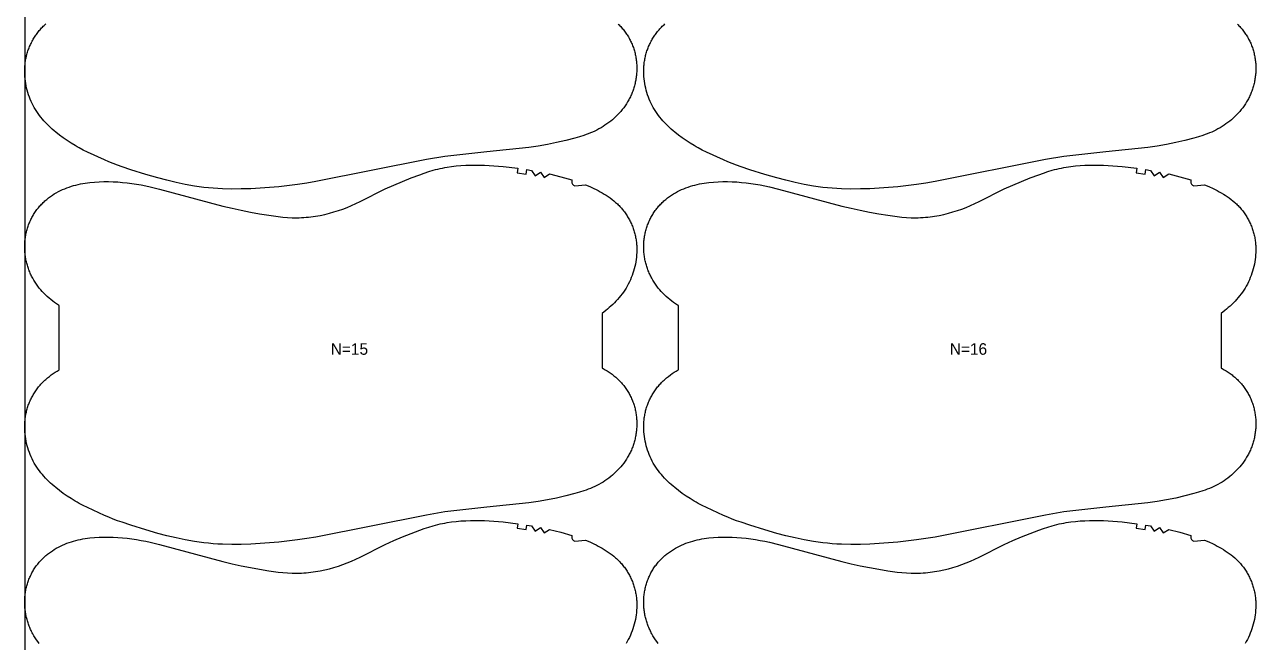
# Model space of a CAD drawing. Header units: inches. Extents: x 0 to 1874, y 0 to 1092.
# Drawn here: x 0 to 535, y 268 to 535 of the extents above; entities that cross this region are included whole.
import ezdxf

# ---------------------------------------------------------------- set-up
doc = ezdxf.new("R2010")
doc.units = ezdxf.units.IN

msp = doc.modelspace()

# ---------------------------------------------------------------- linework, layer by layer
at = {"layer": '1'}
for points in [[(0, 0), (1873.6998, 0), (1873.6998, 1091.8845), (0, 1091.8845), (0, 0)], [(238.2571, 465.4172), (242.8323, 465.8646), (244.7064, 465.0794), (246.5533, 464.2323), (247.4652, 463.7841), (248.3686, 463.3186), (249.263, 462.8352), (250.1478, 462.3334), (251.0221, 461.8125), (251.8843, 461.2714), (252.7323, 460.7089), (253.5641, 460.1239), (254.3776, 459.5152), (255.1709, 458.8816), (255.9419, 458.2221), (256.3184, 457.8822), (256.6886, 457.5353), (257.0523, 457.1815), (257.4093, 456.8207), (257.7594, 456.4531), (258.1027, 456.0789), (258.439, 455.6982), (258.7681, 455.3113), (259.09, 454.9181), (259.4046, 454.519), (259.7117, 454.114), (260.0113, 453.7033), (260.3032, 453.287), (260.5873, 452.8654), (260.8635, 452.4385), (261.1318, 452.0066), (261.392, 451.5697), (261.6439, 451.128), (261.8875, 450.6817), (262.1228, 450.231), (262.3496, 449.776), (262.5678, 449.3168), (262.7775, 448.8537), (262.9784, 448.3868), (263.1706, 447.9162), (263.354, 447.4422), (263.5285, 446.9649), (263.6941, 446.4845), (263.8506, 446.0011), (263.9979, 445.5149), (264.1361, 445.0261), (264.2651, 444.5348), (264.3847, 444.0412), (264.4949, 443.5455), (264.5957, 443.0478), (264.6871, 442.5483), (264.7691, 442.0472), (264.8419, 441.5446), (264.9055, 441.0407), (264.96, 440.5357), (265.0055, 440.0297), (265.042, 439.5229), (265.0884, 438.5076), (265.0998, 437.4911), (265.0768, 436.4747), (265.0199, 435.4598), (264.9297, 434.4476), (264.8068, 433.439), (264.6517, 432.435), (264.4647, 431.4362), (264.2466, 430.4437), (263.9976, 429.4581), (263.7184, 428.4804), (263.4095, 427.5113), (263.0712, 426.5519), (262.7037, 425.6032), (262.307, 424.6665), (261.8811, 423.7432), (261.426, 422.8344), (260.9417, 421.9414), (260.4283, 421.0655), (259.8858, 420.208), (259.3144, 419.3697), (258.7158, 418.5506), (258.0917, 417.7501), (257.444, 416.9677), (256.7746, 416.203), (256.0852, 415.4555), (255.3777, 414.7246), (254.6539, 414.0099), (253.9155, 413.3109), (253.1635, 412.6272), (252.3984, 411.9581), (251.6212, 411.3033), (250.0998, 410.0878), (250.0998, 386.3795), (250.5064, 386.1734), (251.3975, 385.6844), (252.2719, 385.1657), (253.1282, 384.6176), (253.5491, 384.3326), (253.965, 384.0402), (254.3755, 383.7407), (254.7806, 383.4339), (255.1801, 383.1198), (255.5738, 382.7986), (255.9614, 382.4703), (256.3429, 382.1348), (256.718, 381.7922), (257.0866, 381.4426), (257.4484, 381.0859), (257.8033, 380.7223), (258.1512, 380.3519), (258.492, 379.9749), (258.8255, 379.5914), (259.1516, 379.2016), (259.4701, 378.8055), (259.7808, 378.4035), (260.0838, 377.9955), (260.3787, 377.5817), (260.6656, 377.1623), (260.9442, 376.7374), (261.2143, 376.3071), (261.476, 375.8716), (261.729, 375.4311), (261.9731, 374.9857), (262.2084, 374.5355), (262.4346, 374.0807), (262.6519, 373.6215), (262.8601, 373.1581), (263.0592, 372.6907), (263.2492, 372.2194), (263.4301, 371.7446), (263.6018, 371.2663), (263.7643, 370.7848), (263.9176, 370.3003), (264.0616, 369.8129), (264.1963, 369.3229), (264.3217, 368.8304), (264.4377, 368.3356), (264.5443, 367.8388), (264.6416, 367.3401), (264.7293, 366.8397), (264.8077, 366.3377), (264.8767, 365.8345), (264.9363, 365.33), (264.9866, 364.8245), (265.0277, 364.3181), (265.0595, 363.811), (265.0821, 363.3034), (265.0955, 362.7954), (265.0998, 362.2872), (265.095, 361.779), (265.0811, 361.2709), (265.0582, 360.7631), (265.0263, 360.2557), (264.9855, 359.7489), (264.9357, 359.243), (264.8771, 358.7379), (264.8096, 358.234), (264.7332, 357.7313), (264.6479, 357.2302), (264.5538, 356.7306), (264.4509, 356.2328), (264.3391, 355.737), (264.2185, 355.2433), (264.0891, 354.7519), (263.9509, 354.263), (263.8039, 353.7767), (263.6481, 353.2933), (263.4835, 352.8128), (263.3101, 352.3355), (263.128, 351.8615), (262.9371, 351.3909), (262.7375, 350.9241), (262.5294, 350.4609), (262.3127, 350.0017), (262.0878, 349.5464), (261.8547, 349.0951), (261.6136, 348.6479), (261.1079, 347.7665), (260.572, 346.9027), (260.0069, 346.0573), (259.4139, 345.2312), (258.7941, 344.4251), (258.1487, 343.6396), (257.4785, 342.8755), (256.7843, 342.1333), (256.0669, 341.4135), (255.3272, 340.7168), (254.566, 340.0436), (253.784, 339.3947), (252.9821, 338.7704), (252.1612, 338.1714), (251.3221, 337.5978), (250.4661, 337.0498), (249.5941, 336.5274), (248.7071, 336.0308), (247.8063, 335.5601), (246.8927, 335.1154), (245.9672, 334.6968), (245.0311, 334.3041), (244.0854, 333.9351), (243.1312, 333.5875), (242.1698, 333.2589), (240.2298, 332.6487), (238.2747, 332.0852), (234.3435, 331.0467), (230.3869, 330.1186), (226.4039, 329.3046), (222.3975, 328.6154), (218.3721, 328.0532), (200.1828, 326.107), (182.0039, 324.0666), (173.9798, 322.7582), (126.1457, 313.1918), (122.1333, 312.5404), (118.1089, 311.9638), (110.0365, 310.9962), (105.9877, 310.6333), (101.9321, 310.3539), (97.872, 310.1533), (93.8085, 310.0325), (89.743, 310), (85.679, 310.0871), (83.649, 310.1866), (81.6214, 310.3262), (79.5972, 310.5068), (77.5771, 310.7294), (75.5621, 310.9942), (73.5524, 311.2985), (69.5499, 312.0119), (65.5709, 312.8441), (61.6141, 313.7759), (57.6781, 314.7926), (52.448, 316.2795), (46.0015, 318.3073), (42.1496, 319.6108), (40.2383, 320.3019), (38.342, 321.0306), (36.4629, 321.8018), (34.5975, 322.6069), (27.188, 325.964), (25.3594, 326.8504), (23.5572, 327.7863), (22.6686, 328.2777), (21.789, 328.7851), (20.0562, 329.8457), (18.3583, 330.9632), (16.695, 332.1326), (15.0668, 333.3505), (13.4786, 334.6194), (12.7013, 335.2743), (11.9363, 335.9433), (11.1842, 336.6271), (10.4459, 337.326), (9.7221, 338.0407), (9.0146, 338.7716), (8.3252, 339.5191), (7.6557, 340.2839), (7.0081, 341.0662), (6.384, 341.8667), (5.7853, 342.6859), (5.214, 343.5241), (4.6715, 344.3817), (4.158, 345.2576), (3.6738, 346.1505), (3.2187, 347.0593), (2.7928, 347.9827), (2.396, 348.9193), (2.0285, 349.868), (1.6903, 350.8275), (1.3813, 351.7965), (1.1021, 352.7742), (0.8532, 353.7598), (0.635, 354.7524), (0.4481, 355.7511), (0.2929, 356.7552), (0.17, 357.7637), (0.0799, 358.7759), (0.023, 359.7908), (0, 360.8072), (0.0114, 361.8237), (0.0578, 362.839), (0.0943, 363.3458), (0.1397, 363.8518), (0.1942, 364.3568), (0.2579, 364.8607), (0.3306, 365.3633), (0.4127, 365.8644), (0.5041, 366.3639), (0.6048, 366.8616), (0.7151, 367.3573), (0.8347, 367.8509), (0.9636, 368.3422), (1.1018, 368.831), (1.2492, 369.3172), (1.4057, 369.8006), (1.5712, 370.281), (1.7457, 370.7583), (1.9291, 371.2323), (2.1214, 371.7029), (2.3223, 372.1698), (2.532, 372.6329), (2.7502, 373.0921), (2.977, 373.5471), (3.2122, 373.9979), (3.4559, 374.4441), (3.7078, 374.8858), (3.968, 375.3227), (4.2362, 375.7546), (4.5125, 376.1815), (4.7966, 376.6032), (5.0885, 377.0194), (5.3881, 377.4301), (5.6952, 377.8351), (6.0098, 378.2342), (6.3317, 378.6274), (6.6608, 379.0144), (6.9971, 379.395), (7.3403, 379.7692), (7.6905, 380.1368), (8.0475, 380.4976), (8.4111, 380.8515), (8.7813, 381.1983), (9.1579, 381.5382), (9.9289, 382.1977), (10.7222, 382.8313), (11.5357, 383.44), (12.3675, 384.025), (13.2155, 384.5875), (14.0777, 385.1286), (14.952, 385.6496), (15, 385.6768), (15, 413.5143), (14.6337, 413.7337), (13.7777, 414.2817), (12.9386, 414.8553), (12.1177, 415.4543), (11.3158, 416.0785), (10.5338, 416.7275), (9.7725, 417.4007), (9.0328, 418.0974), (8.3155, 418.8172), (7.6213, 419.5594), (6.9511, 420.3235), (6.3057, 421.1089), (5.6859, 421.9151), (5.0929, 422.7412), (4.5278, 423.5865), (3.9919, 424.4503), (3.4862, 425.3318), (3.2451, 425.779), (3.012, 426.2302), (2.7871, 426.6856), (2.5704, 427.1448), (2.3622, 427.6079), (2.1626, 428.0748), (1.9718, 428.5453), (1.7897, 429.0193), (1.6163, 429.4967), (1.4517, 429.9772), (1.2959, 430.4606), (1.1489, 430.9469), (1.0107, 431.4358), (0.8813, 431.9272), (0.7607, 432.4209), (0.6489, 432.9167), (0.546, 433.4145), (0.4519, 433.914), (0.3666, 434.4152), (0.2902, 434.9179), (0.2227, 435.4218), (0.164, 435.9268), (0.1143, 436.4328), (0.0734, 436.9396), (0.0416, 437.447), (0.0187, 437.9548), (0.0048, 438.4629), (0, 438.9711), (0.0043, 439.4793), (0.0177, 439.9873), (0.0403, 440.4949), (0.0721, 441.002), (0.1132, 441.5084), (0.1635, 442.0139), (0.2231, 442.5183), (0.2921, 443.0216), (0.3705, 443.5236), (0.4582, 444.024), (0.5554, 444.5227), (0.6621, 445.0195), (0.7781, 445.5143), (0.9035, 446.0068), (1.0382, 446.4968), (1.1822, 446.9842), (1.3355, 447.4687), (1.498, 447.9502), (1.6697, 448.4285), (1.8506, 448.9033), (2.0406, 449.3745), (2.2397, 449.8419), (2.4479, 450.3053), (2.6652, 450.7645), (2.8914, 451.2193), (3.1266, 451.6696), (3.3708, 452.115), (3.6238, 452.5555), (3.8854, 452.991), (4.1556, 453.4212), (4.4342, 453.8461), (4.721, 454.2656), (5.016, 454.6793), (5.3189, 455.0873), (5.6297, 455.4894), (5.9482, 455.8855), (6.2743, 456.2753), (6.6078, 456.6588), (6.9485, 457.0358), (7.2965, 457.4062), (7.6514, 457.7698), (8.0132, 458.1265), (8.3818, 458.4761), (8.7569, 458.8187), (9.1383, 459.1542), (9.526, 459.4825), (9.9197, 459.8037), (10.3191, 460.1177), (10.7243, 460.4245), (11.1348, 460.7241), (11.5506, 461.0164), (11.9715, 461.3015), (12.8279, 461.8496), (13.7023, 462.3683), (14.5934, 462.8573), (15.4997, 463.3166), (16.4201, 463.7465), (17.3535, 464.1475), (18.2987, 464.5199), (19.2545, 464.8644), (20.22, 465.1812), (21.194, 465.4709), (22.1754, 465.7339), (23.1631, 465.9708), (24.1564, 466.1827), (25.1547, 466.371), (26.1573, 466.5369), (27.1634, 466.6818), (28.1726, 466.8068), (30.1971, 467.0026), (32.2262, 467.1332), (34.2577, 467.2014), (36.2898, 467.2085), (38.3211, 467.1558), (40.3501, 467.0451), (42.3758, 466.8803), (44.3974, 466.6661), (46.414, 466.4068), (48.4249, 466.1062), (50.4289, 465.7642), (52.425, 465.3802), (54.4119, 464.9532), (58.359, 463.9839), (85.8508, 456.6333), (89.8023, 455.6778), (93.7703, 454.7938), (97.7548, 453.9874), (101.7536, 453.2558), (105.7653, 452.602), (109.7943, 452.0607), (111.8166, 451.8466), (113.8431, 451.6825), (115.8726, 451.5798), (116.8881, 451.555), (117.9037, 451.5498), (118.9193, 451.5652), (119.9346, 451.6013), (120.9492, 451.6576), (121.9626, 451.7338), (122.9745, 451.8295), (123.9844, 451.9444), (124.9921, 452.0782), (125.997, 452.2304), (126.9988, 452.4007), (127.9974, 452.5886), (129.9843, 453.0152), (131.9568, 453.506), (133.9138, 454.0569), (135.854, 454.6646), (137.7755, 455.3289), (139.6757, 456.0501), (141.5524, 456.8289), (143.4047, 457.6633), (145.2371, 458.5418), (156.1331, 464.0222), (159.8305, 465.7112), (163.5734, 467.2984), (167.3508, 468.799), (171.1615, 470.2156), (173.0803, 470.8897), (175.0107, 471.5281), (176.9556, 472.1162), (177.9344, 472.3869), (178.9179, 472.6396), (179.9064, 472.8728), (180.8995, 473.0867), (181.8968, 473.2819), (182.8977, 473.4589), (184.9085, 473.7605), (186.9282, 473.996), (188.9533, 474.17), (190.9821, 474.2885), (193.0135, 474.3579), (195.0461, 474.3845), (197.0789, 474.3735), (199.1109, 474.3256), (201.1416, 474.2405), (203.1702, 474.1178), (207.2195, 473.7652), (213.5677, 472.997), (213.2964, 471.0155), (217.2127, 470.4389), (217.5249, 472.4144), (219.4986, 472.091), (221.1095, 469.7769), (223.4335, 471.3726), (224.9794, 469.0165), (227.3466, 470.5443), (232.1847, 469.2868), (236.9967, 467.9325), (236.8989, 467.319), (236.9938, 466.705), (237.2721, 466.1496), (237.7071, 465.7061), (238.2571, 465.4172)], [(506.3571, 465.4172), (510.9323, 465.8646), (512.8064, 465.0794), (514.6533, 464.2323), (515.5652, 463.7841), (516.4686, 463.3186), (517.363, 462.8352), (518.2478, 462.3334), (519.1221, 461.8125), (519.9843, 461.2714), (520.8323, 460.7089), (521.6641, 460.1239), (522.4776, 459.5152), (523.2709, 458.8816), (524.0419, 458.2221), (524.4184, 457.8822), (524.7886, 457.5353), (525.1523, 457.1815), (525.5093, 456.8207), (525.8594, 456.4531), (526.2027, 456.0789), (526.539, 455.6982), (526.8681, 455.3113), (527.19, 454.9181), (527.5046, 454.519), (527.8117, 454.114), (528.1113, 453.7033), (528.4032, 453.287), (528.6873, 452.8654), (528.9635, 452.4385), (529.2318, 452.0066), (529.492, 451.5697), (529.7439, 451.128), (529.9875, 450.6817), (530.2228, 450.231), (530.4496, 449.776), (530.6678, 449.3168), (530.8775, 448.8537), (531.0784, 448.3868), (531.2706, 447.9162), (531.454, 447.4422), (531.6285, 446.9649), (531.7941, 446.4845), (531.9506, 446.0011), (532.0979, 445.5149), (532.2361, 445.0261), (532.3651, 444.5348), (532.4847, 444.0412), (532.5949, 443.5455), (532.6957, 443.0478), (532.7871, 442.5483), (532.8691, 442.0472), (532.9419, 441.5446), (533.0055, 441.0407), (533.06, 440.5357), (533.1055, 440.0297), (533.142, 439.5229), (533.1884, 438.5076), (533.1998, 437.4911), (533.1768, 436.4747), (533.1199, 435.4598), (533.0297, 434.4476), (532.9068, 433.439), (532.7517, 432.435), (532.5647, 431.4362), (532.3466, 430.4437), (532.0976, 429.4581), (531.8184, 428.4804), (531.5095, 427.5113), (531.1712, 426.5519), (530.8037, 425.6032), (530.407, 424.6665), (529.9811, 423.7432), (529.526, 422.8344), (529.0417, 421.9414), (528.5283, 421.0655), (527.9858, 420.208), (527.4144, 419.3697), (526.8158, 418.5506), (526.1917, 417.7501), (525.544, 416.9677), (524.8746, 416.203), (524.1852, 415.4555), (523.4777, 414.7246), (522.7539, 414.0099), (522.0155, 413.3109), (521.2635, 412.6272), (520.4984, 411.9581), (519.7212, 411.3033), (518.1998, 410.0878), (518.1998, 386.3795), (518.6064, 386.1734), (519.4975, 385.6844), (520.3719, 385.1657), (521.2282, 384.6176), (521.6491, 384.3326), (522.065, 384.0402), (522.4755, 383.7407), (522.8806, 383.4339), (523.2801, 383.1198), (523.6738, 382.7986), (524.0614, 382.4703), (524.4429, 382.1348), (524.818, 381.7922), (525.1866, 381.4426), (525.5484, 381.0859), (525.9033, 380.7223), (526.2512, 380.3519), (526.592, 379.9749), (526.9255, 379.5914), (527.2516, 379.2016), (527.5701, 378.8055), (527.8808, 378.4035), (528.1838, 377.9955), (528.4787, 377.5817), (528.7656, 377.1623), (529.0442, 376.7374), (529.3143, 376.3071), (529.576, 375.8716), (529.829, 375.4311), (530.0731, 374.9857), (530.3084, 374.5355), (530.5346, 374.0807), (530.7519, 373.6215), (530.9601, 373.1581), (531.1592, 372.6907), (531.3492, 372.2194), (531.5301, 371.7446), (531.7018, 371.2663), (531.8643, 370.7848), (532.0176, 370.3003), (532.1616, 369.8129), (532.2963, 369.3229), (532.4217, 368.8304), (532.5377, 368.3356), (532.6443, 367.8388), (532.7416, 367.3401), (532.8293, 366.8397), (532.9077, 366.3377), (532.9767, 365.8345), (533.0363, 365.33), (533.0866, 364.8245), (533.1277, 364.3181), (533.1595, 363.811), (533.1821, 363.3034), (533.1955, 362.7954), (533.1998, 362.2872), (533.195, 361.779), (533.1811, 361.2709), (533.1582, 360.7631), (533.1263, 360.2557), (533.0855, 359.7489), (533.0357, 359.243), (532.9771, 358.7379), (532.9096, 358.234), (532.8332, 357.7313), (532.7479, 357.2302), (532.6538, 356.7306), (532.5509, 356.2328), (532.4391, 355.737), (532.3185, 355.2433), (532.1891, 354.7519), (532.0509, 354.263), (531.9039, 353.7767), (531.7481, 353.2933), (531.5835, 352.8128), (531.4101, 352.3355), (531.228, 351.8615), (531.0371, 351.3909), (530.8375, 350.9241), (530.6294, 350.4609), (530.4127, 350.0017), (530.1878, 349.5464), (529.9547, 349.0951), (529.7136, 348.6479), (529.2079, 347.7665), (528.672, 346.9027), (528.1069, 346.0573), (527.5139, 345.2312), (526.8941, 344.4251), (526.2487, 343.6396), (525.5785, 342.8755), (524.8843, 342.1333), (524.1669, 341.4135), (523.4272, 340.7168), (522.666, 340.0436), (521.884, 339.3947), (521.0821, 338.7704), (520.2612, 338.1714), (519.4221, 337.5978), (518.5661, 337.0498), (517.6941, 336.5274), (516.8071, 336.0308), (515.9063, 335.5601), (514.9927, 335.1154), (514.0672, 334.6968), (513.1311, 334.3041), (512.1854, 333.9351), (511.2312, 333.5875), (510.2698, 333.2589), (508.3298, 332.6487), (506.3747, 332.0852), (502.4435, 331.0467), (498.4869, 330.1186), (494.5039, 329.3046), (490.4975, 328.6154), (486.4721, 328.0532), (468.2828, 326.107), (450.1039, 324.0666), (442.0798, 322.7582), (394.2457, 313.1918), (390.2333, 312.5404), (386.2089, 311.9638), (378.1365, 310.9962), (374.0877, 310.6333), (370.0321, 310.3539), (365.972, 310.1533), (361.9085, 310.0325), (357.843, 310), (353.779, 310.0871), (351.749, 310.1866), (349.7214, 310.3262), (347.6972, 310.5068), (345.6771, 310.7294), (343.6621, 310.9942), (341.6524, 311.2985), (337.6499, 312.0119), (333.6709, 312.8441), (329.7141, 313.7759), (325.7781, 314.7926), (320.548, 316.2795), (314.1015, 318.3073), (310.2496, 319.6108), (308.3383, 320.3019), (306.442, 321.0306), (304.5629, 321.8018), (302.6975, 322.6069), (295.288, 325.964), (293.4594, 326.8504), (291.6572, 327.7863), (290.7686, 328.2777), (289.889, 328.7851), (288.1562, 329.8457), (286.4583, 330.9632), (284.795, 332.1326), (283.1668, 333.3505), (281.5786, 334.6194), (280.8013, 335.2743), (280.0363, 335.9433), (279.2842, 336.6271), (278.5459, 337.326), (277.8221, 338.0407), (277.1146, 338.7716), (276.4252, 339.5191), (275.7557, 340.2839), (275.1081, 341.0662), (274.484, 341.8667), (273.8853, 342.6859), (273.314, 343.5241), (272.7715, 344.3817), (272.258, 345.2576), (271.7738, 346.1505), (271.3187, 347.0593), (270.8928, 347.9827), (270.496, 348.9193), (270.1285, 349.868), (269.7903, 350.8275), (269.4813, 351.7965), (269.2021, 352.7742), (268.9532, 353.7598), (268.735, 354.7524), (268.5481, 355.7511), (268.3929, 356.7552), (268.27, 357.7637), (268.1799, 358.7759), (268.123, 359.7908), (268.1, 360.8072), (268.1114, 361.8237), (268.1578, 362.839), (268.1943, 363.3458), (268.2397, 363.8518), (268.2942, 364.3568), (268.3579, 364.8607), (268.4306, 365.3633), (268.5127, 365.8644), (268.6041, 366.3639), (268.7048, 366.8616), (268.8151, 367.3573), (268.9347, 367.8509), (269.0636, 368.3422), (269.2018, 368.831), (269.3492, 369.3172), (269.5057, 369.8006), (269.6712, 370.281), (269.8457, 370.7583), (270.0291, 371.2323), (270.2214, 371.7029), (270.4223, 372.1698), (270.632, 372.6329), (270.8502, 373.0921), (271.077, 373.5471), (271.3122, 373.9979), (271.5559, 374.4441), (271.8078, 374.8858), (272.068, 375.3227), (272.3362, 375.7546), (272.6125, 376.1815), (272.8966, 376.6032), (273.1885, 377.0194), (273.4881, 377.4301), (273.7952, 377.8351), (274.1098, 378.2342), (274.4317, 378.6274), (274.7608, 379.0144), (275.0971, 379.395), (275.4403, 379.7692), (275.7905, 380.1368), (276.1475, 380.4976), (276.5111, 380.8515), (276.8813, 381.1983), (277.2579, 381.5382), (278.0289, 382.1977), (278.8222, 382.8313), (279.6357, 383.44), (280.4675, 384.025), (281.3155, 384.5875), (282.1777, 385.1286), (283.052, 385.6496), (283.1, 385.6768), (283.1, 413.5143), (282.7337, 413.7337), (281.8777, 414.2817), (281.0386, 414.8553), (280.2177, 415.4543), (279.4158, 416.0785), (278.6338, 416.7275), (277.8725, 417.4007), (277.1328, 418.0974), (276.4155, 418.8172), (275.7213, 419.5594), (275.0511, 420.3235), (274.4057, 421.1089), (273.7859, 421.9151), (273.1929, 422.7412), (272.6278, 423.5865), (272.0919, 424.4503), (271.5862, 425.3318), (271.3451, 425.779), (271.112, 426.2302), (270.8871, 426.6856), (270.6704, 427.1448), (270.4622, 427.6079), (270.2626, 428.0748), (270.0718, 428.5453), (269.8897, 429.0193), (269.7163, 429.4967), (269.5517, 429.9772), (269.3959, 430.4606), (269.2489, 430.9469), (269.1107, 431.4358), (268.9813, 431.9272), (268.8607, 432.4209), (268.7489, 432.9167), (268.646, 433.4145), (268.5519, 433.914), (268.4666, 434.4152), (268.3902, 434.9179), (268.3227, 435.4218), (268.264, 435.9268), (268.2143, 436.4328), (268.1734, 436.9396), (268.1416, 437.447), (268.1187, 437.9548), (268.1048, 438.4629), (268.1, 438.9711), (268.1043, 439.4793), (268.1177, 439.9873), (268.1403, 440.4949), (268.1721, 441.002), (268.2132, 441.5084), (268.2635, 442.0139), (268.3231, 442.5183), (268.3921, 443.0216), (268.4705, 443.5236), (268.5582, 444.024), (268.6554, 444.5227), (268.7621, 445.0195), (268.8781, 445.5143), (269.0035, 446.0068), (269.1382, 446.4968), (269.2822, 446.9842), (269.4355, 447.4687), (269.598, 447.9502), (269.7697, 448.4285), (269.9506, 448.9033), (270.1406, 449.3745), (270.3397, 449.8419), (270.5479, 450.3053), (270.7652, 450.7645), (270.9914, 451.2193), (271.2266, 451.6696), (271.4708, 452.115), (271.7238, 452.5555), (271.9854, 452.991), (272.2556, 453.4212), (272.5342, 453.8461), (272.821, 454.2656), (273.116, 454.6793), (273.4189, 455.0873), (273.7297, 455.4894), (274.0482, 455.8855), (274.3743, 456.2753), (274.7078, 456.6588), (275.0485, 457.0358), (275.3965, 457.4062), (275.7514, 457.7698), (276.1132, 458.1265), (276.4818, 458.4761), (276.8569, 458.8187), (277.2383, 459.1542), (277.626, 459.4825), (278.0197, 459.8037), (278.4191, 460.1177), (278.8243, 460.4245), (279.2348, 460.7241), (279.6506, 461.0164), (280.0715, 461.3015), (280.9279, 461.8496), (281.8023, 462.3683), (282.6934, 462.8573), (283.5997, 463.3166), (284.5201, 463.7465), (285.4535, 464.1475), (286.3987, 464.5199), (287.3545, 464.8644), (288.32, 465.1812), (289.294, 465.4709), (290.2754, 465.7339), (291.2631, 465.9708), (292.2564, 466.1827), (293.2547, 466.371), (294.2573, 466.5369), (295.2634, 466.6818), (296.2726, 466.8068), (298.2971, 467.0026), (300.3262, 467.1332), (302.3577, 467.2014), (304.3898, 467.2085), (306.4211, 467.1558), (308.4501, 467.0451), (310.4758, 466.8803), (312.4974, 466.6661), (314.514, 466.4068), (316.5249, 466.1062), (318.5289, 465.7642), (320.525, 465.3802), (322.5119, 464.9532), (326.459, 463.9839), (353.9508, 456.6333), (357.9023, 455.6778), (361.8703, 454.7938), (365.8548, 453.9874), (369.8536, 453.2558), (373.8653, 452.602), (377.8943, 452.0607), (379.9166, 451.8466), (381.9431, 451.6825), (383.9726, 451.5798), (384.9881, 451.555), (386.0037, 451.5498), (387.0193, 451.5652), (388.0346, 451.6013), (389.0492, 451.6576), (390.0626, 451.7338), (391.0745, 451.8295), (392.0844, 451.9444), (393.0921, 452.0782), (394.097, 452.2304), (395.0988, 452.4007), (396.0974, 452.5886), (398.0843, 453.0152), (400.0568, 453.506), (402.0138, 454.0569), (403.954, 454.6646), (405.8755, 455.3289), (407.7757, 456.0501), (409.6524, 456.8289), (411.5047, 457.6633), (413.3371, 458.5418), (424.2331, 464.0222), (427.9305, 465.7112), (431.6734, 467.2984), (435.4508, 468.799), (439.2615, 470.2156), (441.1803, 470.8897), (443.1107, 471.5281), (445.0556, 472.1162), (446.0344, 472.3869), (447.0179, 472.6396), (448.0064, 472.8728), (448.9995, 473.0867), (449.9968, 473.2819), (450.9977, 473.4589), (453.0085, 473.7605), (455.0282, 473.996), (457.0533, 474.17), (459.0821, 474.2885), (461.1135, 474.3579), (463.1461, 474.3845), (465.1789, 474.3735), (467.2109, 474.3256), (469.2416, 474.2405), (471.2702, 474.1178), (475.3195, 473.7652), (481.6677, 472.997), (481.3964, 471.0155), (485.3127, 470.4389), (485.6249, 472.4144), (487.5986, 472.091), (489.2095, 469.7769), (491.5335, 471.3726), (493.0794, 469.0165), (495.4466, 470.5443), (500.2847, 469.2868), (505.0967, 467.9325), (504.9989, 467.319), (505.0938, 466.705), (505.3721, 466.1496), (505.8071, 465.7061), (506.3571, 465.4172)]]:
    msp.add_lwpolyline(points, close=True, dxfattribs=at)
for points in [[(257.0866, 535.4426), (257.4484, 535.0859), (257.8033, 534.7223), (258.1512, 534.3519), (258.492, 533.9749), (258.8255, 533.5914), (259.1516, 533.2016), (259.4701, 532.8055), (259.7808, 532.4035), (260.0838, 531.9955), (260.3787, 531.5817), (260.6656, 531.1623), (260.9442, 530.7374), (261.2143, 530.3071), (261.476, 529.8716), (261.729, 529.4311), (261.9731, 528.9857), (262.2084, 528.5355), (262.4346, 528.0807), (262.6519, 527.6215), (262.8601, 527.1581), (263.0592, 526.6907), (263.2492, 526.2194), (263.4301, 525.7446), (263.6018, 525.2663), (263.7643, 524.7848), (263.9176, 524.3003), (264.0616, 523.8129), (264.1963, 523.3229), (264.3217, 522.8304), (264.4377, 522.3356), (264.5443, 521.8388), (264.6416, 521.3401), (264.7293, 520.8397), (264.8077, 520.3377), (264.8767, 519.8345), (264.9363, 519.33), (264.9866, 518.8245), (265.0277, 518.3181), (265.0595, 517.811), (265.0821, 517.3034), (265.0955, 516.7954), (265.0998, 516.2872), (265.095, 515.779), (265.0811, 515.2709), (265.0582, 514.7631), (265.0263, 514.2557), (264.9855, 513.7489), (264.9357, 513.243), (264.8771, 512.7379), (264.8096, 512.234), (264.7332, 511.7313), (264.6479, 511.2302), (264.5538, 510.7306), (264.4509, 510.2328), (264.3391, 509.737), (264.2185, 509.2433), (264.0891, 508.7519), (263.9509, 508.263), (263.8039, 507.7767), (263.6481, 507.2933), (263.4835, 506.8128), (263.3101, 506.3355), (263.128, 505.8615), (262.9371, 505.3909), (262.7375, 504.9241), (262.5294, 504.4609), (262.3127, 504.0017), (262.0878, 503.5464), (261.8547, 503.0951), (261.6136, 502.6479), (261.1079, 501.7665), (260.572, 500.9027), (260.0069, 500.0573), (259.4139, 499.2312), (258.7941, 498.4251), (258.1487, 497.6396), (257.4785, 496.8755), (256.7843, 496.1333), (256.0669, 495.4135), (255.3272, 494.7168), (254.566, 494.0436), (253.784, 493.3947), (252.9821, 492.7704), (252.1612, 492.1714), (251.3221, 491.5978), (250.4661, 491.0498), (249.5941, 490.5274), (248.7071, 490.0308), (247.8063, 489.5601), (246.8927, 489.1154), (245.9672, 488.6968), (245.0311, 488.3041), (244.0854, 487.9351), (243.1312, 487.5875), (242.1698, 487.2589), (240.2298, 486.6487), (238.2747, 486.0852), (234.3435, 485.0467), (230.3869, 484.1186), (226.4039, 483.3046), (222.3975, 482.6154), (218.3721, 482.0532), (200.1828, 480.107), (182.0039, 478.0666), (173.9798, 476.7582), (126.1457, 467.1918), (122.1333, 466.5404), (118.1089, 465.9638), (110.0365, 464.9962), (105.9877, 464.6333), (101.9321, 464.3539), (97.872, 464.1533), (93.8085, 464.0325), (89.743, 464), (85.679, 464.0871), (83.649, 464.1866), (81.6214, 464.3262), (79.5972, 464.5068), (77.5771, 464.7294), (75.5621, 464.9942), (73.5524, 465.2985), (69.5499, 466.0119), (65.5709, 466.8441), (61.6141, 467.7759), (57.6781, 468.7926), (52.448, 470.2795), (46.0015, 472.3073), (42.1496, 473.6108), (40.2383, 474.3019), (38.342, 475.0306), (36.4629, 475.8018), (34.5975, 476.6069), (27.188, 479.964), (25.3594, 480.8504), (23.5572, 481.7863), (22.6686, 482.2777), (21.789, 482.7851), (20.0562, 483.8457), (18.3583, 484.9632), (16.695, 486.1326), (15.0668, 487.3505), (13.4786, 488.6194), (12.7013, 489.2743), (11.9363, 489.9433), (11.1842, 490.6271), (10.4459, 491.326), (9.7221, 492.0407), (9.0146, 492.7716), (8.3252, 493.5191), (7.6557, 494.2839), (7.0081, 495.0662), (6.384, 495.8667), (5.7853, 496.6859), (5.214, 497.5241), (4.6715, 498.3817), (4.158, 499.2576), (3.6738, 500.1505), (3.2187, 501.0593), (2.7928, 501.9827), (2.396, 502.9193), (2.0285, 503.868), (1.6903, 504.8275), (1.3813, 505.7965), (1.1021, 506.7742), (0.8532, 507.7598), (0.635, 508.7524), (0.4481, 509.7511), (0.2929, 510.7552), (0.17, 511.7637), (0.0799, 512.7759), (0.023, 513.7908), (0, 514.8072), (0.0114, 515.8237), (0.0578, 516.839), (0.0943, 517.3458), (0.1397, 517.8518), (0.1942, 518.3568), (0.2579, 518.8607), (0.3306, 519.3633), (0.4127, 519.8644), (0.5041, 520.3639), (0.6048, 520.8616), (0.7151, 521.3573), (0.8347, 521.8509), (0.9636, 522.3422), (1.1018, 522.831), (1.2492, 523.3172), (1.4057, 523.8006), (1.5712, 524.281), (1.7457, 524.7583), (1.9291, 525.2323), (2.1214, 525.7029), (2.3223, 526.1698), (2.532, 526.6329), (2.7502, 527.0921), (2.977, 527.5471), (3.2122, 527.9979), (3.4559, 528.4441), (3.7078, 528.8858), (3.968, 529.3227), (4.2362, 529.7546), (4.5125, 530.1815), (4.7966, 530.6032), (5.0885, 531.0194), (5.3881, 531.4301), (5.6952, 531.8351), (6.0098, 532.2342), (6.3317, 532.6274), (6.6608, 533.0144), (6.9971, 533.395), (7.3403, 533.7692), (7.6905, 534.1368), (8.0475, 534.4976), (8.4111, 534.8515), (8.7813, 535.1983), (9.1579, 535.5382)], [(525.1866, 535.4426), (525.5484, 535.0859), (525.9033, 534.7223), (526.2512, 534.3519), (526.592, 533.9749), (526.9255, 533.5914), (527.2516, 533.2016), (527.5701, 532.8055), (527.8808, 532.4035), (528.1838, 531.9955), (528.4787, 531.5817), (528.7656, 531.1623), (529.0442, 530.7374), (529.3143, 530.3071), (529.576, 529.8716), (529.829, 529.4311), (530.0731, 528.9857), (530.3084, 528.5355), (530.5346, 528.0807), (530.7519, 527.6215), (530.9601, 527.1581), (531.1592, 526.6907), (531.3492, 526.2194), (531.5301, 525.7446), (531.7018, 525.2663), (531.8643, 524.7848), (532.0176, 524.3003), (532.1616, 523.8129), (532.2963, 523.3229), (532.4217, 522.8304), (532.5377, 522.3356), (532.6443, 521.8388), (532.7416, 521.3401), (532.8293, 520.8397), (532.9077, 520.3377), (532.9767, 519.8345), (533.0363, 519.33), (533.0866, 518.8245), (533.1277, 518.3181), (533.1595, 517.811), (533.1821, 517.3034), (533.1955, 516.7954), (533.1998, 516.2872), (533.195, 515.779), (533.1811, 515.2709), (533.1582, 514.7631), (533.1263, 514.2557), (533.0855, 513.7489), (533.0357, 513.243), (532.9771, 512.7379), (532.9096, 512.234), (532.8332, 511.7313), (532.7479, 511.2302), (532.6538, 510.7306), (532.5509, 510.2328), (532.4391, 509.737), (532.3185, 509.2433), (532.1891, 508.7519), (532.0509, 508.263), (531.9039, 507.7767), (531.7481, 507.2933), (531.5835, 506.8128), (531.4101, 506.3355), (531.228, 505.8615), (531.0371, 505.3909), (530.8375, 504.9241), (530.6294, 504.4609), (530.4127, 504.0017), (530.1878, 503.5464), (529.9547, 503.0951), (529.7136, 502.6479), (529.2079, 501.7665), (528.672, 500.9027), (528.1069, 500.0573), (527.5139, 499.2312), (526.8941, 498.4251), (526.2487, 497.6396), (525.5785, 496.8755), (524.8843, 496.1333), (524.1669, 495.4135), (523.4272, 494.7168), (522.666, 494.0436), (521.884, 493.3947), (521.0821, 492.7704), (520.2612, 492.1714), (519.4221, 491.5978), (518.5661, 491.0498), (517.6941, 490.5274), (516.8071, 490.0308), (515.9063, 489.5601), (514.9927, 489.1154), (514.0672, 488.6968), (513.1311, 488.3041), (512.1854, 487.9351), (511.2312, 487.5875), (510.2698, 487.2589), (508.3298, 486.6487), (506.3747, 486.0852), (502.4435, 485.0467), (498.4869, 484.1186), (494.5039, 483.3046), (490.4975, 482.6154), (486.4721, 482.0532), (468.2828, 480.107), (450.1039, 478.0666), (442.0798, 476.7582), (394.2457, 467.1918), (390.2333, 466.5404), (386.2089, 465.9638), (378.1365, 464.9962), (374.0877, 464.6333), (370.0321, 464.3539), (365.972, 464.1533), (361.9085, 464.0325), (357.843, 464), (353.779, 464.0871), (351.749, 464.1866), (349.7214, 464.3262), (347.6972, 464.5068), (345.6771, 464.7294), (343.6621, 464.9942), (341.6524, 465.2985), (337.6499, 466.0119), (333.6709, 466.8441), (329.7141, 467.7759), (325.7781, 468.7926), (320.548, 470.2795), (314.1015, 472.3073), (310.2496, 473.6108), (308.3383, 474.3019), (306.442, 475.0306), (304.5629, 475.8018), (302.6975, 476.6069), (295.288, 479.964), (293.4594, 480.8504), (291.6572, 481.7863), (290.7686, 482.2777), (289.889, 482.7851), (288.1562, 483.8457), (286.4583, 484.9632), (284.795, 486.1326), (283.1668, 487.3505), (281.5786, 488.6194), (280.8013, 489.2743), (280.0363, 489.9433), (279.2842, 490.6271), (278.5459, 491.326), (277.8221, 492.0407), (277.1146, 492.7716), (276.4252, 493.5191), (275.7557, 494.2839), (275.1081, 495.0662), (274.484, 495.8667), (273.8853, 496.6859), (273.314, 497.5241), (272.7715, 498.3817), (272.258, 499.2576), (271.7738, 500.1505), (271.3187, 501.0593), (270.8928, 501.9827), (270.496, 502.9193), (270.1285, 503.868), (269.7903, 504.8275), (269.4813, 505.7965), (269.2021, 506.7742), (268.9532, 507.7598), (268.735, 508.7524), (268.5481, 509.7511), (268.3929, 510.7552), (268.27, 511.7637), (268.1799, 512.7759), (268.123, 513.7908), (268.1, 514.8072), (268.1114, 515.8237), (268.1578, 516.839), (268.1943, 517.3458), (268.2397, 517.8518), (268.2942, 518.3568), (268.3579, 518.8607), (268.4306, 519.3633), (268.5127, 519.8644), (268.6041, 520.3639), (268.7048, 520.8616), (268.8151, 521.3573), (268.9347, 521.8509), (269.0636, 522.3422), (269.2018, 522.831), (269.3492, 523.3172), (269.5057, 523.8006), (269.6712, 524.281), (269.8457, 524.7583), (270.0291, 525.2323), (270.2214, 525.7029), (270.4223, 526.1698), (270.632, 526.6329), (270.8502, 527.0921), (271.077, 527.5471), (271.3122, 527.9979), (271.5559, 528.4441), (271.8078, 528.8858), (272.068, 529.3227), (272.3362, 529.7546), (272.6125, 530.1815), (272.8966, 530.6032), (273.1885, 531.0194), (273.4881, 531.4301), (273.7952, 531.8351), (274.1098, 532.2342), (274.4317, 532.6274), (274.7608, 533.0144), (275.0971, 533.395), (275.4403, 533.7692), (275.7905, 534.1368), (276.1475, 534.4976), (276.5111, 534.8515), (276.8813, 535.1983), (277.2579, 535.5382)], [(6.3057, 267.1089), (5.6859, 267.9151), (5.0929, 268.7412), (4.5278, 269.5865), (3.9919, 270.4503), (3.4862, 271.3318), (3.2451, 271.779), (3.012, 272.2302), (2.7871, 272.6856), (2.5704, 273.1448), (2.3622, 273.6079), (2.1626, 274.0748), (1.9718, 274.5453), (1.7897, 275.0193), (1.6163, 275.4967), (1.4517, 275.9772), (1.2959, 276.4606), (1.1489, 276.9469), (1.0107, 277.4358), (0.8813, 277.9272), (0.7607, 278.4209), (0.6489, 278.9167), (0.546, 279.4145), (0.4519, 279.914), (0.3666, 280.4152), (0.2902, 280.9179), (0.2227, 281.4218), (0.164, 281.9268), (0.1143, 282.4328), (0.0734, 282.9396), (0.0416, 283.447), (0.0187, 283.9548), (0.0048, 284.4629), (0, 284.9711), (0.0043, 285.4793), (0.0177, 285.9873), (0.0403, 286.4949), (0.0721, 287.002), (0.1132, 287.5084), (0.1635, 288.0139), (0.2231, 288.5183), (0.2921, 289.0216), (0.3705, 289.5236), (0.4582, 290.024), (0.5554, 290.5227), (0.6621, 291.0195), (0.7781, 291.5143), (0.9035, 292.0068), (1.0382, 292.4968), (1.1822, 292.9842), (1.3355, 293.4687), (1.498, 293.9502), (1.6697, 294.4285), (1.8506, 294.9033), (2.0406, 295.3745), (2.2397, 295.8419), (2.4479, 296.3053), (2.6652, 296.7645), (2.8914, 297.2193), (3.1266, 297.6696), (3.3708, 298.115), (3.6238, 298.5555), (3.8854, 298.991), (4.1556, 299.4212), (4.4342, 299.8461), (4.721, 300.2656), (5.016, 300.6793), (5.3189, 301.0873), (5.6297, 301.4894), (5.9482, 301.8855), (6.2743, 302.2753), (6.6078, 302.6588), (6.9485, 303.0358), (7.2965, 303.4062), (7.6514, 303.7698), (8.0132, 304.1265), (8.3818, 304.4761), (8.7569, 304.8187), (9.1383, 305.1542), (9.526, 305.4825), (9.9197, 305.8037), (10.3191, 306.1177), (10.7243, 306.4245), (11.1348, 306.7241), (11.5506, 307.0164), (11.9715, 307.3015), (12.8279, 307.8496), (13.7023, 308.3683), (14.5934, 308.8573), (15.4997, 309.3166), (16.4201, 309.7465), (17.3535, 310.1475), (18.2987, 310.5199), (19.2545, 310.8644), (20.22, 311.1812), (21.194, 311.4709), (22.1754, 311.7339), (23.1631, 311.9708), (24.1564, 312.1827), (25.1547, 312.371), (26.1573, 312.5369), (27.1634, 312.6818), (28.1726, 312.8068), (30.1971, 313.0026), (32.2262, 313.1332), (34.2577, 313.2014), (36.2898, 313.2085), (38.3211, 313.1558), (40.3501, 313.0451), (42.3758, 312.8803), (44.3974, 312.6661), (46.414, 312.4068), (48.4249, 312.1062), (50.4289, 311.7642), (52.425, 311.3802), (54.4119, 310.9532), (58.359, 309.9839), (85.8508, 302.6333), (89.8023, 301.6778), (93.7703, 300.7938), (97.7548, 299.9874), (101.7536, 299.2558), (105.7653, 298.602), (109.7943, 298.0607), (111.8166, 297.8466), (113.8431, 297.6825), (115.8726, 297.5798), (116.8881, 297.555), (117.9037, 297.5498), (118.9193, 297.5652), (119.9346, 297.6013), (120.9492, 297.6576), (121.9626, 297.7338), (122.9745, 297.8295), (123.9844, 297.9444), (124.9921, 298.0782), (125.997, 298.2304), (126.9988, 298.4007), (127.9974, 298.5886), (129.9843, 299.0152), (131.9568, 299.506), (133.9138, 300.0569), (135.854, 300.6646), (137.7755, 301.3289), (139.6757, 302.0501), (141.5524, 302.8289), (143.4047, 303.6633), (145.2371, 304.5418), (156.1331, 310.0222), (159.8305, 311.7112), (163.5734, 313.2984), (167.3508, 314.799), (171.1615, 316.2156), (173.0803, 316.8897), (175.0107, 317.5281), (176.9556, 318.1162), (177.9344, 318.3869), (178.9179, 318.6396), (179.9064, 318.8728), (180.8995, 319.0867), (181.8968, 319.2819), (182.8977, 319.4589), (184.9085, 319.7605), (186.9282, 319.996), (188.9533, 320.17), (190.9821, 320.2885), (193.0135, 320.3579), (195.0461, 320.3845), (197.0789, 320.3735), (199.1109, 320.3256), (201.1416, 320.2405), (203.1702, 320.1178), (207.2195, 319.7652), (213.5677, 318.997), (213.2964, 317.0155), (217.2127, 316.4389), (217.5249, 318.4144), (219.4986, 318.091), (221.1095, 315.7769), (223.4335, 317.3726), (224.9794, 315.0165), (227.3466, 316.5443), (232.1847, 315.2868), (236.9967, 313.9325), (236.8989, 313.319), (236.9938, 312.705), (237.2721, 312.1496), (237.7071, 311.7061), (238.2571, 311.4172), (238.2571, 311.4172), (242.8323, 311.8646), (244.7064, 311.0794), (246.5533, 310.2323), (247.4652, 309.7841), (248.3686, 309.3186), (249.263, 308.8352), (250.1478, 308.3334), (251.0221, 307.8125), (251.8843, 307.2714), (252.7323, 306.7089), (253.5641, 306.1239), (254.3776, 305.5152), (255.1709, 304.8816), (255.9419, 304.2221), (256.3184, 303.8822), (256.6886, 303.5353), (257.0523, 303.1815), (257.4093, 302.8207), (257.7594, 302.4531), (258.1027, 302.0789), (258.439, 301.6982), (258.7681, 301.3113), (259.09, 300.9181), (259.4046, 300.519), (259.7117, 300.114), (260.0113, 299.7033), (260.3032, 299.287), (260.5873, 298.8654), (260.8635, 298.4385), (261.1318, 298.0066), (261.392, 297.5697), (261.6439, 297.128), (261.8875, 296.6817), (262.1228, 296.231), (262.3496, 295.776), (262.5678, 295.3168), (262.7775, 294.8537), (262.9784, 294.3868), (263.1706, 293.9162), (263.354, 293.4422), (263.5285, 292.9649), (263.6941, 292.4845), (263.8506, 292.0011), (263.9979, 291.5149), (264.1361, 291.0261), (264.2651, 290.5348), (264.3847, 290.0412), (264.4949, 289.5455), (264.5957, 289.0478), (264.6871, 288.5483), (264.7691, 288.0472), (264.8419, 287.5446), (264.9055, 287.0407), (264.96, 286.5357), (265.0055, 286.0297), (265.042, 285.5229), (265.0884, 284.5076), (265.0998, 283.4911), (265.0768, 282.4747), (265.0199, 281.4598), (264.9297, 280.4476), (264.8068, 279.439), (264.6517, 278.435), (264.4647, 277.4362), (264.2466, 276.4437), (263.9976, 275.4581), (263.7184, 274.4804), (263.4095, 273.5113), (263.0712, 272.5519), (262.7037, 271.6032), (262.307, 270.6665), (261.8811, 269.7432), (261.426, 268.8344), (260.9417, 267.9414), (260.4283, 267.0655)], [(274.4057, 267.1089), (273.7859, 267.9151), (273.1929, 268.7412), (272.6278, 269.5865), (272.0919, 270.4503), (271.5862, 271.3318), (271.3451, 271.779), (271.112, 272.2302), (270.8871, 272.6856), (270.6704, 273.1448), (270.4622, 273.6079), (270.2626, 274.0748), (270.0718, 274.5453), (269.8897, 275.0193), (269.7163, 275.4967), (269.5517, 275.9772), (269.3959, 276.4606), (269.2489, 276.9469), (269.1107, 277.4358), (268.9813, 277.9272), (268.8607, 278.4209), (268.7489, 278.9167), (268.646, 279.4145), (268.5519, 279.914), (268.4666, 280.4152), (268.3902, 280.9179), (268.3227, 281.4218), (268.264, 281.9268), (268.2143, 282.4328), (268.1734, 282.9396), (268.1416, 283.447), (268.1187, 283.9548), (268.1048, 284.4629), (268.1, 284.9711), (268.1043, 285.4793), (268.1177, 285.9873), (268.1403, 286.4949), (268.1721, 287.002), (268.2132, 287.5084), (268.2635, 288.0139), (268.3231, 288.5183), (268.3921, 289.0216), (268.4705, 289.5236), (268.5582, 290.024), (268.6554, 290.5227), (268.7621, 291.0195), (268.8781, 291.5143), (269.0035, 292.0068), (269.1382, 292.4968), (269.2822, 292.9842), (269.4355, 293.4687), (269.598, 293.9502), (269.7697, 294.4285), (269.9506, 294.9033), (270.1406, 295.3745), (270.3397, 295.8419), (270.5479, 296.3053), (270.7652, 296.7645), (270.9914, 297.2193), (271.2266, 297.6696), (271.4708, 298.115), (271.7238, 298.5555), (271.9854, 298.991), (272.2556, 299.4212), (272.5342, 299.8461), (272.821, 300.2656), (273.116, 300.6793), (273.4189, 301.0873), (273.7297, 301.4894), (274.0482, 301.8855), (274.3743, 302.2753), (274.7078, 302.6588), (275.0485, 303.0358), (275.3965, 303.4062), (275.7514, 303.7698), (276.1132, 304.1265), (276.4818, 304.4761), (276.8569, 304.8187), (277.2383, 305.1542), (277.626, 305.4825), (278.0197, 305.8037), (278.4191, 306.1177), (278.8243, 306.4245), (279.2348, 306.7241), (279.6506, 307.0164), (280.0715, 307.3015), (280.9279, 307.8496), (281.8023, 308.3683), (282.6934, 308.8573), (283.5997, 309.3166), (284.5201, 309.7465), (285.4535, 310.1475), (286.3987, 310.5199), (287.3545, 310.8644), (288.32, 311.1812), (289.294, 311.4709), (290.2754, 311.7339), (291.2631, 311.9708), (292.2564, 312.1827), (293.2547, 312.371), (294.2573, 312.5369), (295.2634, 312.6818), (296.2726, 312.8068), (298.2971, 313.0026), (300.3262, 313.1332), (302.3577, 313.2014), (304.3898, 313.2085), (306.4211, 313.1558), (308.4501, 313.0451), (310.4758, 312.8803), (312.4974, 312.6661), (314.514, 312.4068), (316.5249, 312.1062), (318.5289, 311.7642), (320.525, 311.3802), (322.5119, 310.9532), (326.459, 309.9839), (353.9508, 302.6333), (357.9023, 301.6778), (361.8703, 300.7938), (365.8548, 299.9874), (369.8536, 299.2558), (373.8653, 298.602), (377.8943, 298.0607), (379.9166, 297.8466), (381.9431, 297.6825), (383.9726, 297.5798), (384.9881, 297.555), (386.0037, 297.5498), (387.0193, 297.5652), (388.0346, 297.6013), (389.0492, 297.6576), (390.0626, 297.7338), (391.0745, 297.8295), (392.0844, 297.9444), (393.0921, 298.0782), (394.097, 298.2304), (395.0988, 298.4007), (396.0974, 298.5886), (398.0843, 299.0152), (400.0568, 299.506), (402.0138, 300.0569), (403.954, 300.6646), (405.8755, 301.3289), (407.7757, 302.0501), (409.6524, 302.8289), (411.5047, 303.6633), (413.3371, 304.5418), (424.2331, 310.0222), (427.9305, 311.7112), (431.6734, 313.2984), (435.4508, 314.799), (439.2615, 316.2156), (441.1803, 316.8897), (443.1107, 317.5281), (445.0556, 318.1162), (446.0344, 318.3869), (447.0179, 318.6396), (448.0064, 318.8728), (448.9995, 319.0867), (449.9968, 319.2819), (450.9977, 319.4589), (453.0085, 319.7605), (455.0282, 319.996), (457.0533, 320.17), (459.0821, 320.2885), (461.1135, 320.3579), (463.1461, 320.3845), (465.1789, 320.3735), (467.2109, 320.3256), (469.2416, 320.2405), (471.2702, 320.1178), (475.3195, 319.7652), (481.6677, 318.997), (481.3964, 317.0155), (485.3127, 316.4389), (485.6249, 318.4144), (487.5986, 318.091), (489.2095, 315.7769), (491.5335, 317.3726), (493.0794, 315.0165), (495.4466, 316.5443), (500.2847, 315.2868), (505.0967, 313.9325), (504.9989, 313.319), (505.0938, 312.705), (505.3721, 312.1496), (505.8071, 311.7061), (506.3571, 311.4172), (506.3571, 311.4172), (510.9323, 311.8646), (512.8064, 311.0794), (514.6533, 310.2323), (515.5652, 309.7841), (516.4686, 309.3186), (517.363, 308.8352), (518.2478, 308.3334), (519.1221, 307.8125), (519.9843, 307.2714), (520.8323, 306.7089), (521.6641, 306.1239), (522.4776, 305.5152), (523.2709, 304.8816), (524.0419, 304.2221), (524.4184, 303.8822), (524.7886, 303.5353), (525.1523, 303.1815), (525.5093, 302.8207), (525.8594, 302.4531), (526.2027, 302.0789), (526.539, 301.6982), (526.8681, 301.3113), (527.19, 300.9181), (527.5046, 300.519), (527.8117, 300.114), (528.1113, 299.7033), (528.4032, 299.287), (528.6873, 298.8654), (528.9635, 298.4385), (529.2318, 298.0066), (529.492, 297.5697), (529.7439, 297.128), (529.9875, 296.6817), (530.2228, 296.231), (530.4496, 295.776), (530.6678, 295.3168), (530.8775, 294.8537), (531.0784, 294.3868), (531.2706, 293.9162), (531.454, 293.4422), (531.6285, 292.9649), (531.7941, 292.4845), (531.9506, 292.0011), (532.0979, 291.5149), (532.2361, 291.0261), (532.3651, 290.5348), (532.4847, 290.0412), (532.5949, 289.5455), (532.6957, 289.0478), (532.7871, 288.5483), (532.8691, 288.0472), (532.9419, 287.5446), (533.0055, 287.0407), (533.06, 286.5357), (533.1055, 286.0297), (533.142, 285.5229), (533.1884, 284.5076), (533.1998, 283.4911), (533.1768, 282.4747), (533.1199, 281.4598), (533.0297, 280.4476), (532.9068, 279.439), (532.7517, 278.435), (532.5647, 277.4362), (532.3466, 276.4437), (532.0976, 275.4581), (531.8184, 274.4804), (531.5095, 273.5113), (531.1712, 272.5519), (530.8037, 271.6032), (530.407, 270.6665), (529.9811, 269.7432), (529.526, 268.8344), (529.0417, 267.9414), (528.5283, 267.0655)]]:
    msp.add_lwpolyline(points, dxfattribs=at)

# ---------------------------------------------------------------- texts
for s, p in [('N=15', (132.5499, 392.1922)), ('N=16', (400.6499, 392.1922))]:
    msp.add_text(s, height=5, dxfattribs=at).set_placement(p)

doc.saveas('drawing.dxf')
